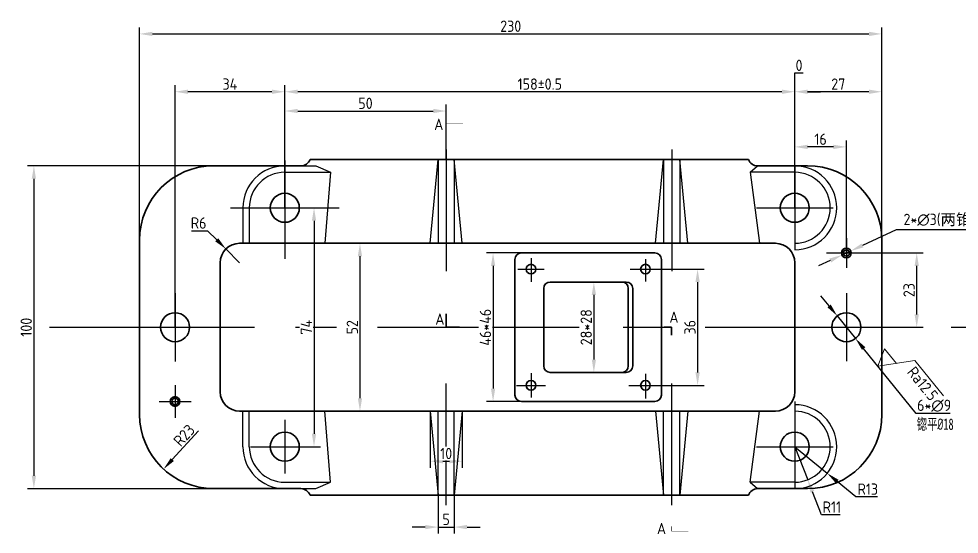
# Model space of a CAD drawing. Header units: millimetres. Extents: x 2023 to 2462, y 1729 to 2068.
# Drawn here: x 2023 to 2314.4, y 1729.2 to 1888.9 of the extents above; entities that cross this region are included whole.
import ezdxf

# ---------------------------------------------------------------- set-up
doc = ezdxf.new("R2010")
doc.units = ezdxf.units.MM
doc.linetypes.add('CENTERX2', pattern=[101.6, 63.5, -12.7, 12.7, -12.7])
for name, color, linetype in [('中心线', 1, 'CENTERX2'), ('标注', 3, 'Continuous'), ('细实线', 7, 'Continuous')]:
    doc.layers.add(name, color=color, linetype=linetype)
doc.layers.add('粗实线', color=7, linetype='Continuous', lineweight=35)
doc.styles.add('ISOCP', font='isocp.shx', dxfattribs={"height": 3.5})
doc.styles.add('仿宋', font='simfang.ttf', dxfattribs={"width": 0.67, "height": 3.5})
doc.dimstyles.new('ISO-25$0', dxfattribs={"dimtxt": 3.5, "dimasz": 4, "dimexe": 2, "dimexo": 0, "dimtad": 1, "dimtoh": 1, "dimdsep": 46, "dimtxsty": 'ISOCP', "dimcen": 2.5, "dimadec": 0, "dimazin": 0, "dimtfac": 1, "dimtmove": 0, "dimatfit": 3, "dimfxl": 1, "dimtfill": 1, "dimarcsym": 0})
doc.dimstyles.new('ISO-25$3', dxfattribs={"dimtxt": 3.5, "dimasz": 4, "dimexe": 2, "dimexo": 0, "dimtad": 1, "dimtoh": 1, "dimdsep": 46, "dimtxsty": 'ISOCP', "dimcen": 2.5, "dimadec": 0, "dimazin": 0, "dimtfac": 1, "dimtmove": 0, "dimatfit": 3, "dimfxl": 1, "dimtfill": 1, "dimarcsym": 0})
doc.dimstyles.new('ISO-25$4', dxfattribs={"dimtxt": 3.5, "dimasz": 4, "dimexe": 2, "dimexo": 0, "dimtad": 1, "dimtoh": 1, "dimdsep": 46, "dimtxsty": 'ISOCP', "dimcen": 2.5, "dimadec": 0, "dimazin": 0, "dimtfac": 1, "dimtmove": 0, "dimatfit": 3, "dimfxl": 1, "dimtfill": 1, "dimarcsym": 0})

# ---------------------------------------------------------------- blocks, each defined once
blk = doc.blocks.new('*D105')
at = {"layer": 'Defpoints', "color": 0, "transparency": 16777216}
for p in [(2263.41, 1756.34), (2267.42, 1746.1)]:
    blk.add_point(p, dxfattribs=at)
at = {"layer": '标注', "color": 0, "lineweight": -2, "transparency": 16777216}
for p, q in [((2263.41, 1756.34), (2267.42, 1746.1)), ((2271.66, 1735.27), (2268.88, 1742.37)), ((2277.53, 1735.27), (2271.66, 1735.27))]:
    blk.add_line(p, q, dxfattribs=at)
at = {"layer": '标注', "color": 0, "transparency": 16777216}
blk.add_solid([(2269.5, 1742.62), (2268.26, 1742.13), (2267.42, 1746.1)], dxfattribs=at)
at = {"layer": '标注', "color": 0, "transparency": 16777216, "insert": (2274.91, 1737.65), "char_height": 3.5, "attachment_point": 5, "style": 'ISOCP', "bg_fill": 3, "box_fill_scale": 1.1, "bg_fill_color": 256, "bg_fill_true_color": 13158600, "bg_fill_transparency": 0}
blk.add_mtext('R11', dxfattribs=at)
blk = doc.blocks.new('*D106')
at = {"layer": 'Defpoints', "color": 0, "transparency": 16777216}
for p in [(2263.41, 1756.34), (2273.47, 1748.11)]:
    blk.add_point(p, dxfattribs=at)
at = {"layer": '标注', "color": 0, "lineweight": -2, "transparency": 16777216}
for p, q in [((2263.41, 1756.34), (2273.47, 1748.11)), ((2282.37, 1740.83), (2276.57, 1745.58)), ((2289.09, 1740.83), (2282.37, 1740.83))]:
    blk.add_line(p, q, dxfattribs=at)
at = {"layer": '标注', "color": 0, "transparency": 16777216}
blk.add_solid([(2276.99, 1746.09), (2276.14, 1745.06), (2273.47, 1748.11)], dxfattribs=at)
at = {"layer": '标注', "color": 0, "transparency": 16777216, "insert": (2286.04, 1743.2), "char_height": 3.5, "attachment_point": 5, "style": 'ISOCP', "bg_fill": 3, "box_fill_scale": 1.1, "bg_fill_color": 256, "bg_fill_true_color": 13158600, "bg_fill_transparency": 0}
blk.add_mtext('R13', dxfattribs=at)
blk = doc.blocks.new('*D107')
at = {"layer": 'Defpoints', "color": 0, "transparency": 16777216}
for p in [(2276.57, 1796.84), (2282.24, 1789.85)]:
    blk.add_point(p, dxfattribs=at)
at = {"layer": '标注', "color": 0, "lineweight": -2, "transparency": 16777216}
for p, q in [((2274.06, 1799.94), (2271.54, 1803.05)), ((2276.57, 1796.84), (2282.24, 1789.85)), ((2301.02, 1766.67), (2284.76, 1786.74)), ((2311.56, 1766.67), (2301.02, 1766.67))]:
    blk.add_line(p, q, dxfattribs=at)
at = {"layer": '标注', "color": 0, "transparency": 16777216}
for points in [[(2274.57, 1800.36), (2273.54, 1799.53), (2276.57, 1796.84)], [(2285.28, 1787.16), (2284.24, 1786.32), (2282.24, 1789.85)]]:
    blk.add_solid(points, dxfattribs=at)
at = {"layer": '标注', "color": 0, "transparency": 16777216, "insert": (2306.6, 1769.04), "char_height": 3.5, "attachment_point": 5, "style": 'ISOCP', "bg_fill": 3, "box_fill_scale": 1.1, "bg_fill_color": 256, "bg_fill_true_color": 13158600, "bg_fill_transparency": 0}
blk.add_mtext('6*∅9', dxfattribs=at)
blk = doc.blocks.new('*D62')
at = {"layer": 'Defpoints', "color": 0, "transparency": 16777216}
for p in [(2278.05, 1815.71), (2280.77, 1816.97)]:
    blk.add_point(p, dxfattribs=at)
at = {"layer": '标注', "color": 0, "lineweight": -2, "transparency": 16777216}
for p, q in [((2294.82, 1823.51), (2284.39, 1818.66)), ((2360.73, 1823.51), (2294.82, 1823.51)), ((2278.05, 1815.71), (2280.77, 1816.97)), ((2274.42, 1814.02), (2270.79, 1812.33))]:
    blk.add_line(p, q, dxfattribs=at)
at = {"layer": '标注', "color": 0, "transparency": 16777216}
for points in [[(2284.11, 1819.27), (2284.68, 1818.06), (2280.77, 1816.97)], [(2274.14, 1814.63), (2274.7, 1813.42), (2278.05, 1815.71)]]:
    blk.add_solid(points, dxfattribs=at)
at = {"layer": '标注', "color": 0, "transparency": 16777216, "insert": (2328.09, 1826.55), "char_height": 3.5, "attachment_point": 5, "style": 'ISOCP', "bg_fill": 3, "box_fill_scale": 1.1, "bg_fill_color": 256, "bg_fill_true_color": 13158600, "bg_fill_transparency": 0}
blk.add_mtext('2*∅3({\\fFangSong|b0|i0|c134|p49;两锥销孔与箱座}1{\\fFangSong|b0|i0|c134|p49;同钻绞})', dxfattribs=at)
blk = doc.blocks.new('*D63')
at = {"layer": 'Defpoints', "color": 0, "transparency": 16777216}
for p in [(2279.41, 1816.34), (2301.2, 1816.34), (2279.41, 1793.34)]:
    blk.add_point(p, dxfattribs=at)
at = {"layer": '标注', "color": 0, "lineweight": -2, "transparency": 16777216}
for p, q in [((2279.41, 1816.34), (2303.2, 1816.34)), ((2301.2, 1797.34), (2301.2, 1812.34)), ((2279.41, 1793.34), (2303.2, 1793.34))]:
    blk.add_line(p, q, dxfattribs=at)
at = {"layer": '标注', "color": 0, "transparency": 16777216}
for points in [[(2300.54, 1812.34), (2301.87, 1812.34), (2301.2, 1816.34)], [(2300.54, 1797.34), (2301.87, 1797.34), (2301.2, 1793.34)]]:
    blk.add_solid(points, dxfattribs=at)
at = {"layer": '标注', "color": 0, "transparency": 16777216, "insert": (2298.83, 1804.84), "char_height": 3.5, "attachment_point": 5, "rotation": 90, "style": 'ISOCP', "bg_fill": 3, "box_fill_scale": 1.1, "bg_fill_color": 256, "bg_fill_true_color": 13158600, "bg_fill_transparency": 0}
blk.add_mtext('23', dxfattribs=at)
blk = doc.blocks.new('*D64')
at = {"layer": 'Defpoints', "color": 0, "transparency": 16777216}
for p in [(2263.41, 1849.21), (2263.41, 1830.34), (2279.41, 1816.34)]:
    blk.add_point(p, dxfattribs=at)
at = {"layer": '标注', "color": 0, "lineweight": -2, "transparency": 16777216}
for p, q in [((2263.41, 1830.34), (2263.41, 1851.21)), ((2279.41, 1816.34), (2279.41, 1851.21)), ((2275.41, 1849.21), (2267.41, 1849.21))]:
    blk.add_line(p, q, dxfattribs=at)
at = {"layer": '标注', "color": 0, "transparency": 16777216}
for points in [[(2267.41, 1849.87), (2267.41, 1848.54), (2263.41, 1849.21)], [(2275.41, 1849.87), (2275.41, 1848.54), (2279.41, 1849.21)]]:
    blk.add_solid(points, dxfattribs=at)
at = {"layer": '标注', "color": 0, "transparency": 16777216, "insert": (2271.41, 1851.58), "char_height": 3.5, "attachment_point": 5, "style": 'ISOCP', "bg_fill": 3, "box_fill_scale": 1.1, "bg_fill_color": 256, "bg_fill_true_color": 13158600, "bg_fill_transparency": 0}
blk.add_mtext('16', dxfattribs=at)
blk = doc.blocks.new('*D59')
at = {"layer": 'Defpoints', "color": 0, "transparency": 16777216}
for p in [(2263.41, 1866.29), (2263.41, 1830.34), (2290.38, 1821.45)]:
    blk.add_point(p, dxfattribs=at)
at = {"layer": '标注', "color": 0, "lineweight": -2, "transparency": 16777216}
for p, q in [((2263.41, 1830.34), (2263.41, 1868.29)), ((2290.38, 1821.45), (2290.38, 1868.29)), ((2286.38, 1866.29), (2267.41, 1866.29))]:
    blk.add_line(p, q, dxfattribs=at)
at = {"layer": '标注', "color": 0, "transparency": 16777216}
for points in [[(2267.41, 1866.95), (2267.41, 1865.62), (2263.41, 1866.29)], [(2286.38, 1866.95), (2286.38, 1865.62), (2290.38, 1866.29)]]:
    blk.add_solid(points, dxfattribs=at)
at = {"layer": '标注', "color": 0, "transparency": 16777216, "insert": (2276.89, 1868.66), "char_height": 3.5, "attachment_point": 5, "style": 'ISOCP', "bg_fill": 3, "box_fill_scale": 1.1, "bg_fill_color": 256, "bg_fill_true_color": 13158600, "bg_fill_transparency": 0}
blk.add_mtext('27', dxfattribs=at)
blk = doc.blocks.new('*D60')
at = {"layer": 'Defpoints', "color": 0, "transparency": 16777216}
for p in [(2263.41, 1866.29), (2263.41, 1866.29), (2263.41, 1830.34)]:
    blk.add_point(p, dxfattribs=at)
at = {"layer": '标注', "color": 0, "lineweight": -2, "transparency": 16777216}
for p, q in [((2263.41, 1866.29), (2263.41, 1872.1)), ((2263.41, 1872.1), (2266.06, 1872.1)), ((2263.41, 1830.34), (2263.41, 1868.29)), ((2263.41, 1866.29), (2263.41, 1868.29)), ((2259.41, 1866.29), (2255.41, 1866.29)), ((2267.41, 1866.29), (2271.41, 1866.29))]:
    blk.add_line(p, q, dxfattribs=at)
at = {"layer": '标注', "color": 0, "transparency": 16777216}
for points in [[(2259.41, 1866.95), (2259.41, 1865.62), (2263.41, 1866.29)], [(2267.41, 1866.95), (2267.41, 1865.62), (2263.41, 1866.29)]]:
    blk.add_solid(points, dxfattribs=at)
at = {"layer": '标注', "color": 0, "transparency": 16777216, "insert": (2264.74, 1874.47), "char_height": 3.5, "attachment_point": 5, "style": 'ISOCP', "bg_fill": 3, "box_fill_scale": 1.1, "bg_fill_color": 256, "bg_fill_true_color": 13158600, "bg_fill_transparency": 0}
blk.add_mtext('0', dxfattribs=at)
blk = doc.blocks.new('*D65')
at = {"layer": 'Defpoints', "color": 0, "transparency": 16777216}
for p in [(2105.41, 1866.29), (2263.41, 1866.29), (2105.41, 1830.34)]:
    blk.add_point(p, dxfattribs=at)
at = {"layer": '标注', "color": 0, "lineweight": -2, "transparency": 16777216}
for p, q in [((2105.41, 1830.34), (2105.41, 1868.29)), ((2263.41, 1866.29), (2263.41, 1868.29)), ((2259.41, 1866.29), (2109.41, 1866.29))]:
    blk.add_line(p, q, dxfattribs=at)
at = {"layer": '标注', "color": 0, "transparency": 16777216}
for points in [[(2109.41, 1866.95), (2109.41, 1865.62), (2105.41, 1866.29)], [(2259.41, 1866.95), (2259.41, 1865.62), (2263.41, 1866.29)]]:
    blk.add_solid(points, dxfattribs=at)
at = {"layer": '标注', "color": 0, "transparency": 16777216, "insert": (2184.41, 1868.66), "char_height": 3.5, "attachment_point": 5, "style": 'ISOCP', "bg_fill": 3, "box_fill_scale": 1.1, "bg_fill_color": 256, "bg_fill_true_color": 13158600, "bg_fill_transparency": 0}
blk.add_mtext('158%%P0.5', dxfattribs=at)
blk = doc.blocks.new('*D66')
at = {"layer": 'Defpoints', "color": 0, "transparency": 16777216}
for p in [(2071.41, 1866.29), (2105.41, 1830.34), (2071.41, 1793.34)]:
    blk.add_point(p, dxfattribs=at)
at = {"layer": '标注', "color": 0, "lineweight": -2, "transparency": 16777216}
for p, q in [((2071.41, 1793.34), (2071.41, 1868.29)), ((2105.41, 1830.34), (2105.41, 1868.29)), ((2101.41, 1866.29), (2075.41, 1866.29))]:
    blk.add_line(p, q, dxfattribs=at)
at = {"layer": '标注', "color": 0, "transparency": 16777216}
for points in [[(2075.41, 1866.95), (2075.41, 1865.62), (2071.41, 1866.29)], [(2101.41, 1866.95), (2101.41, 1865.62), (2105.41, 1866.29)]]:
    blk.add_solid(points, dxfattribs=at)
at = {"layer": '标注', "color": 0, "transparency": 16777216, "insert": (2088.41, 1868.66), "char_height": 3.5, "attachment_point": 5, "style": 'ISOCP', "bg_fill": 3, "box_fill_scale": 1.1, "bg_fill_color": 256, "bg_fill_true_color": 13158600, "bg_fill_transparency": 0}
blk.add_mtext('34', dxfattribs=at)
blk = doc.blocks.new('*D67')
at = {"layer": 'Defpoints', "color": 0, "transparency": 16777216}
for p in [(2155.41, 1860.32), (2155.41, 1845.34), (2105.41, 1830.34)]:
    blk.add_point(p, dxfattribs=at)
at = {"layer": '标注', "color": 0, "lineweight": -2, "transparency": 16777216}
for p, q in [((2105.41, 1830.34), (2105.41, 1862.32)), ((2155.41, 1845.34), (2155.41, 1862.32)), ((2109.41, 1860.32), (2151.41, 1860.32))]:
    blk.add_line(p, q, dxfattribs=at)
at = {"layer": '标注', "color": 0, "transparency": 16777216}
for points in [[(2109.41, 1860.99), (2109.41, 1859.66), (2105.41, 1860.32)], [(2151.41, 1860.99), (2151.41, 1859.66), (2155.41, 1860.32)]]:
    blk.add_solid(points, dxfattribs=at)
at = {"layer": '标注', "color": 0, "transparency": 16777216, "insert": (2130.41, 1862.7), "char_height": 3.5, "attachment_point": 5, "style": 'ISOCP', "bg_fill": 3, "box_fill_scale": 1.1, "bg_fill_color": 256, "bg_fill_true_color": 13158600, "bg_fill_transparency": 0}
blk.add_mtext('50', dxfattribs=at)
blk = doc.blocks.new('*D68')
at = {"layer": 'Defpoints', "color": 0, "transparency": 16777216}
for p in [(2290.41, 1884.2), (2060.41, 1820.34), (2290.41, 1820.34)]:
    blk.add_point(p, dxfattribs=at)
at = {"layer": '标注', "color": 0, "lineweight": -2, "transparency": 16777216}
for p, q in [((2060.41, 1820.34), (2060.41, 1886.2)), ((2290.41, 1820.34), (2290.41, 1886.2)), ((2064.41, 1884.2), (2286.41, 1884.2))]:
    blk.add_line(p, q, dxfattribs=at)
at = {"layer": '标注', "color": 0, "transparency": 16777216}
for points in [[(2064.41, 1884.87), (2064.41, 1883.54), (2060.41, 1884.2)], [(2286.41, 1884.87), (2286.41, 1883.54), (2290.41, 1884.2)]]:
    blk.add_solid(points, dxfattribs=at)
at = {"layer": '标注', "color": 0, "transparency": 16777216, "insert": (2175.41, 1886.58), "char_height": 3.5, "attachment_point": 5, "style": 'ISOCP', "bg_fill": 3, "box_fill_scale": 1.1, "bg_fill_color": 256, "bg_fill_true_color": 13158600, "bg_fill_transparency": 0}
blk.add_mtext('230', dxfattribs=at)
blk = doc.blocks.new('*D69')
at = {"layer": 'Defpoints', "color": 0, "transparency": 16777216}
for p in [(2113.54, 1830.34), (2113.54, 1756.34), (2114.46, 1756.34)]:
    blk.add_point(p, dxfattribs=at)
at = {"layer": '标注', "color": 0, "lineweight": -2, "transparency": 16777216}
for p, q in [((2113.54, 1830.34), (2116.46, 1830.34)), ((2114.46, 1826.34), (2114.46, 1760.34)), ((2113.54, 1756.34), (2116.46, 1756.34))]:
    blk.add_line(p, q, dxfattribs=at)
at = {"layer": '标注', "color": 0, "transparency": 16777216}
for points in [[(2113.8, 1826.34), (2115.13, 1826.34), (2114.46, 1830.34)], [(2113.8, 1760.34), (2115.13, 1760.34), (2114.46, 1756.34)]]:
    blk.add_solid(points, dxfattribs=at)
at = {"layer": '标注', "color": 0, "transparency": 16777216, "insert": (2112.09, 1793.34), "char_height": 3.5, "attachment_point": 5, "rotation": 90, "style": 'ISOCP', "bg_fill": 3, "box_fill_scale": 1.1, "bg_fill_color": 256, "bg_fill_true_color": 13158600, "bg_fill_transparency": 0}
blk.add_mtext('74', dxfattribs=at)
blk = doc.blocks.new('*D70')
at = {"layer": 'Defpoints', "color": 0, "transparency": 16777216}
for p in [(2130.92, 1819.34), (2128.7, 1767.34), (2130.92, 1767.34)]:
    blk.add_point(p, dxfattribs=at)
at = {"layer": '标注', "color": 0, "lineweight": -2, "transparency": 16777216}
for p, q in [((2130.92, 1819.34), (2126.7, 1819.34)), ((2128.7, 1815.34), (2128.7, 1771.34)), ((2130.92, 1767.34), (2126.7, 1767.34))]:
    blk.add_line(p, q, dxfattribs=at)
at = {"layer": '标注', "color": 0, "transparency": 16777216}
for points in [[(2128.03, 1815.34), (2129.36, 1815.34), (2128.7, 1819.34)], [(2128.03, 1771.34), (2129.36, 1771.34), (2128.7, 1767.34)]]:
    blk.add_solid(points, dxfattribs=at)
at = {"layer": '标注', "color": 0, "transparency": 16777216, "insert": (2126.32, 1793.34), "char_height": 3.5, "attachment_point": 5, "rotation": 90, "style": 'ISOCP', "bg_fill": 3, "box_fill_scale": 1.1, "bg_fill_color": 256, "bg_fill_true_color": 13158600, "bg_fill_transparency": 0}
blk.add_mtext('52', dxfattribs=at)
blk = doc.blocks.new('*D71')
at = {"layer": 'Defpoints', "color": 0, "transparency": 16777216}
for p in [(2184.85, 1816.34), (2169.94, 1770.34), (2184.85, 1770.34)]:
    blk.add_point(p, dxfattribs=at)
at = {"layer": '标注', "color": 0, "lineweight": -2, "transparency": 16777216}
for p, q in [((2184.85, 1816.34), (2167.94, 1816.34)), ((2169.94, 1812.34), (2169.94, 1774.34)), ((2184.85, 1770.34), (2167.94, 1770.34))]:
    blk.add_line(p, q, dxfattribs=at)
at = {"layer": '标注', "color": 0, "transparency": 16777216}
for points in [[(2169.28, 1812.34), (2170.61, 1812.34), (2169.94, 1816.34)], [(2169.28, 1774.34), (2170.61, 1774.34), (2169.94, 1770.34)]]:
    blk.add_solid(points, dxfattribs=at)
at = {"layer": '标注', "color": 0, "transparency": 16777216, "insert": (2167.57, 1793.34), "char_height": 3.5, "attachment_point": 5, "rotation": 90, "style": 'ISOCP', "bg_fill": 3, "box_fill_scale": 1.1, "bg_fill_color": 256, "bg_fill_true_color": 13158600, "bg_fill_transparency": 0}
blk.add_mtext('46*46', dxfattribs=at)
blk = doc.blocks.new('*D72')
at = {"layer": 'Defpoints', "color": 0, "transparency": 16777216}
for p in [(2220.57, 1811.34), (2220.57, 1775.34), (2233.31, 1775.34)]:
    blk.add_point(p, dxfattribs=at)
at = {"layer": '标注', "color": 0, "lineweight": -2, "transparency": 16777216}
for p, q in [((2220.57, 1811.34), (2235.31, 1811.34)), ((2233.31, 1807.34), (2233.31, 1779.34)), ((2220.57, 1775.34), (2235.31, 1775.34))]:
    blk.add_line(p, q, dxfattribs=at)
at = {"layer": '标注', "color": 0, "transparency": 16777216}
for points in [[(2232.64, 1807.34), (2233.98, 1807.34), (2233.31, 1811.34)], [(2232.64, 1779.34), (2233.98, 1779.34), (2233.31, 1775.34)]]:
    blk.add_solid(points, dxfattribs=at)
at = {"layer": '标注', "color": 0, "transparency": 16777216, "insert": (2230.94, 1793.34), "char_height": 3.5, "attachment_point": 5, "rotation": 90, "style": 'ISOCP', "bg_fill": 3, "box_fill_scale": 1.1, "bg_fill_color": 256, "bg_fill_true_color": 13158600, "bg_fill_transparency": 0}
blk.add_mtext('36', dxfattribs=at)
blk = doc.blocks.new('*D73')
at = {"layer": 'Defpoints', "color": 0, "transparency": 16777216}
for p in [(2197.9, 1807.34), (2197.9, 1779.34), (2201.17, 1779.34)]:
    blk.add_point(p, dxfattribs=at)
at = {"layer": '标注', "color": 0, "lineweight": -2, "transparency": 16777216}
for p, q in [((2197.9, 1807.34), (2203.17, 1807.34)), ((2201.17, 1803.34), (2201.17, 1783.34)), ((2197.9, 1779.34), (2203.17, 1779.34))]:
    blk.add_line(p, q, dxfattribs=at)
at = {"layer": '标注', "color": 0, "transparency": 16777216}
for points in [[(2200.51, 1803.34), (2201.84, 1803.34), (2201.17, 1807.34)], [(2200.51, 1783.34), (2201.84, 1783.34), (2201.17, 1779.34)]]:
    blk.add_solid(points, dxfattribs=at)
at = {"layer": '标注', "color": 0, "transparency": 16777216, "insert": (2198.8, 1793.34), "char_height": 3.5, "attachment_point": 5, "rotation": 90, "style": 'ISOCP', "bg_fill": 3, "box_fill_scale": 1.1, "bg_fill_color": 256, "bg_fill_true_color": 13158600, "bg_fill_transparency": 0}
blk.add_mtext('28*28', dxfattribs=at)
blk = doc.blocks.new('*D74')
at = {"layer": 'Defpoints', "color": 0, "transparency": 16777216}
for p in [(2150.41, 1767.34), (2160.41, 1767.34), (2160.41, 1751.84)]:
    blk.add_point(p, dxfattribs=at)
at = {"layer": '标注', "color": 0, "lineweight": -2, "transparency": 16777216}
for p, q in [((2150.41, 1767.34), (2150.41, 1749.84)), ((2160.41, 1767.34), (2160.41, 1749.84)), ((2154.41, 1751.84), (2156.41, 1751.84))]:
    blk.add_line(p, q, dxfattribs=at)
at = {"layer": '标注', "color": 0, "transparency": 16777216}
for points in [[(2154.41, 1752.51), (2154.41, 1751.18), (2150.41, 1751.84)], [(2156.41, 1752.51), (2156.41, 1751.18), (2160.41, 1751.84)]]:
    blk.add_solid(points, dxfattribs=at)
at = {"layer": '标注', "color": 0, "transparency": 16777216, "insert": (2155.41, 1754.22), "char_height": 3.5, "attachment_point": 5, "style": 'ISOCP', "bg_fill": 3, "box_fill_scale": 1.1, "bg_fill_color": 256, "bg_fill_true_color": 13158600, "bg_fill_transparency": 0}
blk.add_mtext('10', dxfattribs=at)
blk = doc.blocks.new('*D75')
at = {"layer": 'Defpoints', "color": 0, "transparency": 16777216}
for p in [(2152.91, 1741.34), (2157.91, 1741.34)]:
    blk.add_point(p, dxfattribs=at)
at = {"layer": '标注', "color": 0, "lineweight": -2, "transparency": 16777216}
for p, q in [((2152.91, 1741.34), (2152.91, 1729.44)), ((2157.91, 1741.34), (2157.91, 1729.44)), ((2148.91, 1731.44), (2144.91, 1731.44)), ((2152.91, 1731.44), (2157.91, 1731.44)), ((2161.91, 1731.44), (2165.91, 1731.44))]:
    blk.add_line(p, q, dxfattribs=at)
at = {"layer": '标注', "color": 0, "transparency": 16777216}
for points in [[(2148.91, 1732.11), (2148.91, 1730.78), (2152.91, 1731.44)], [(2161.91, 1732.11), (2161.91, 1730.78), (2157.91, 1731.44)]]:
    blk.add_solid(points, dxfattribs=at)
at = {"layer": '标注', "color": 0, "transparency": 16777216, "insert": (2155.41, 1733.82), "char_height": 3.5, "attachment_point": 5, "style": 'ISOCP', "bg_fill": 3, "box_fill_scale": 1.1, "bg_fill_color": 256, "bg_fill_true_color": 13158600, "bg_fill_transparency": 0}
blk.add_mtext('5', dxfattribs=at)
at = {"layer": 'Defpoints', "color": 0, "transparency": 16777216}
blk.add_point((2157.91, 1731.44), dxfattribs=at)
blk = doc.blocks.new('*D76')
at = {"layer": 'Defpoints', "color": 0, "transparency": 16777216}
for p in [(2087.17, 1817.58), (2091.41, 1813.34)]:
    blk.add_point(p, dxfattribs=at)
at = {"layer": '标注', "color": 0, "lineweight": -2, "transparency": 16777216}
for p, q in [((2076.51, 1823.24), (2081.51, 1823.24)), ((2081.51, 1823.24), (2084.34, 1820.41)), ((2091.41, 1813.34), (2087.17, 1817.58))]:
    blk.add_line(p, q, dxfattribs=at)
at = {"layer": '标注', "color": 0, "transparency": 16777216}
blk.add_solid([(2084.81, 1820.88), (2083.87, 1819.94), (2087.17, 1817.58)], dxfattribs=at)
at = {"layer": '标注', "color": 0, "transparency": 16777216, "insert": (2078.7, 1825.62), "char_height": 3.5, "attachment_point": 5, "style": 'ISOCP', "bg_fill": 3, "box_fill_scale": 1.1, "bg_fill_color": 256, "bg_fill_true_color": 13158600, "bg_fill_transparency": 0}
blk.add_mtext('R6', dxfattribs=at)
blk = doc.blocks.new('*D77')
at = {"layer": 'Defpoints', "color": 0, "transparency": 16777216}
for p in [(2083.41, 1766.34), (2067.85, 1749.4)]:
    blk.add_point(p, dxfattribs=at)
at = {"layer": '标注', "color": 0, "lineweight": -2, "transparency": 16777216}
blk.add_line((2078.7, 1761.22), (2070.56, 1752.35), dxfattribs=at)
at = {"layer": '标注', "color": 0, "transparency": 16777216}
blk.add_solid([(2070.06, 1752.8), (2071.05, 1751.9), (2067.85, 1749.4)], dxfattribs=at)
at = {"layer": '标注', "color": 0, "transparency": 16777216, "insert": (2074.23, 1759.86), "char_height": 3.5, "attachment_point": 5, "rotation": 47.4335, "style": 'ISOCP', "bg_fill": 3, "box_fill_scale": 1.1, "bg_fill_color": 256, "bg_fill_true_color": 13158600, "bg_fill_transparency": 0}
blk.add_mtext('R23', dxfattribs=at)
blk = doc.blocks.new('*D78')
at = {"layer": 'Defpoints', "color": 0, "transparency": 16777216}
for p in [(2083.41, 1843.34), (2027.67, 1743.34), (2083.41, 1743.34)]:
    blk.add_point(p, dxfattribs=at)
at = {"layer": '标注', "color": 0, "lineweight": -2, "transparency": 16777216}
for p, q in [((2083.41, 1843.34), (2025.67, 1843.34)), ((2027.67, 1839.34), (2027.67, 1747.34)), ((2083.41, 1743.34), (2025.67, 1743.34))]:
    blk.add_line(p, q, dxfattribs=at)
at = {"layer": '标注', "color": 0, "transparency": 16777216}
for points in [[(2027, 1839.34), (2028.33, 1839.34), (2027.67, 1843.34)], [(2027, 1747.34), (2028.33, 1747.34), (2027.67, 1743.34)]]:
    blk.add_solid(points, dxfattribs=at)
at = {"layer": '标注', "color": 0, "transparency": 16777216, "insert": (2025.29, 1793.34), "char_height": 3.5, "attachment_point": 5, "rotation": 90, "style": 'ISOCP', "bg_fill": 3, "box_fill_scale": 1.1, "bg_fill_color": 256, "bg_fill_true_color": 13158600, "bg_fill_transparency": 0}
blk.add_mtext('100', dxfattribs=at)
blk = doc.blocks.new('去除表面')
at = {"layer": '标注', "lineweight": 0}
for p, q in [((0, 0), (5.77, 10)), ((0, 0), (-2.89, 5)), ((-2.89, 5), (2.89, 5))]:
    blk.add_line(p, q, dxfattribs=at)
blk = doc.blocks.new('去除材料')
at = {"layer": '粗实线', "color": 3, "lineweight": 0}
blk.add_line((5.77, 10), (19.84, 10), dxfattribs=at)
blk.add_blockref('去除表面', (0, 0), dxfattribs=at)
blk = doc.blocks.new('RA12.5NEW')
at = {"color": 3, "lineweight": 35}
blk.add_blockref('去除材料', (0, 0), dxfattribs=at)
at = {"color": 3, "lineweight": 0, "insert": (7.03, 9.13), "char_height": 3.5, "attachment_point": 1, "style": 'ISOCP'}
blk.add_mtext_dynamic_manual_height_columns('Ra12.5', width=14.0667, gutter_width=17.5, heights=[0], dxfattribs=at)

msp = doc.modelspace()

# ---------------------------------------------------------------- linework, layer by layer
at = {"layer": '中心线'}
for p, q in [((2155.408, 1848.413), (2155.408, 1810.758)), ((2225.287, 1848.413), (2225.287, 1810.758)), ((2105.408, 1845.039), (2105.408, 1814.511)), ((2263.408, 1843.341), (2263.408, 1817.341)), ((2088.599, 1830.341), (2122.217, 1830.341)), ((2251.538, 1830.341), (2275.278, 1830.341)), ((2279.408, 1820.918), (2279.408, 1811.764)), ((2273.261, 1816.341), (2285.555, 1816.341)), ((2181.702, 1814.699), (2181.702, 1807.447)), ((2217.165, 1814.427), (2217.165, 1807.538)), ((2177.632, 1811.341), (2185.772, 1811.341)), ((2212.392, 1811.341), (2221.939, 1811.341)), ((2071.408, 1803.934), (2071.408, 1782.749)), ((2279.408, 1803.869), (2279.408, 1782.814)), ((2032.486, 1793.341), (2322.356, 1793.341)), ((2181.702, 1779.165), (2181.702, 1771.551)), ((2217.165, 1778.893), (2217.165, 1771.279)), ((2071.408, 1775.442), (2071.408, 1765.24)), ((2155.408, 1738.269), (2155.408, 1775.924)), ((2177.195, 1775.341), (2186.209, 1775.341)), ((2211.999, 1775.341), (2221.013, 1775.341)), ((2225.287, 1738.269), (2225.287, 1775.924)), ((2066.459, 1770.341), (2076.357, 1770.341)), ((2263.408, 1770.341), (2263.408, 1743.341)), ((2105.408, 1764.669), (2105.408, 1748.013)), ((2094.732, 1756.341), (2116.084, 1756.341)), ((2251.538, 1756.341), (2275.278, 1756.341))]:
    msp.add_line(p, q, dxfattribs=at)
at = {"layer": '粗实线'}
for p, q in [((2113.236, 1845.341), (2249.08, 1845.341)), ((2083.408, 1843.341), (2110.408, 1843.341)), ((2251.908, 1843.341), (2267.408, 1843.341)), ((2060.408, 1820.341), (2060.408, 1766.341)), ((2091.408, 1819.341), (2257.408, 1819.341)), ((2290.408, 1820.341), (2290.408, 1766.341)), ((2178.715, 1816.341), (2220.096, 1816.341)), ((2085.408, 1813.341), (2085.408, 1773.341)), ((2176.715, 1814.341), (2176.715, 1772.341)), ((2222.096, 1814.341), (2222.096, 1772.341)), ((2263.408, 1813.341), (2263.408, 1773.341)), ((2187.642, 1807.341), (2211.225, 1807.341)), ((2185.642, 1805.341), (2185.642, 1781.341)), ((2211.836, 1805.341), (2211.836, 1781.341)), ((2213.225, 1805.341), (2213.225, 1781.341)), ((2155.408, 1793.341), (2155.408, 1797.518)), ((2155.408, 1793.341), (2159.579, 1793.341)), ((2222.966, 1793.341), (2225.264, 1793.341)), ((2225.264, 1793.341), (2225.264, 1790.907)), ((2187.642, 1779.341), (2211.225, 1779.341)), ((2178.715, 1770.341), (2220.096, 1770.341)), ((2091.408, 1767.341), (2257.408, 1767.341)), ((2083.408, 1743.341), (2110.408, 1743.341)), ((2251.908, 1743.341), (2267.408, 1743.341)), ((2113.236, 1741.341), (2249.08, 1741.341))]:
    msp.add_line(p, q, dxfattribs=at)
for points in [[(2155.408, 1854.798, 0.14, 0.14, 0), (2155.408, 1856.334, 0.14, 0.14, 0), (2157.533, 1856.334, 0.798, 0, 0), (2160.721, 1856.334, 0, 0, 0)], [(2225.287, 1731.691, 0.14, 0.14, 0), (2225.287, 1730.155, 0.14, 0.14, 0), (2227.412, 1730.155, 0.798, 0, 0), (2230.6, 1730.155, 0, 0, 0)]]:
    msp.add_lwpolyline(points, format="xyseb", dxfattribs=at)
for centre, radius in [((2105.408, 1830.341), 4.5), ((2263.408, 1830.341), 4.5), ((2279.408, 1816.341), 1.5), ((2279.408, 1816.341), 1), ((2181.702, 1811.341), 1.5), ((2217.165, 1811.341), 1.5), ((2071.408, 1793.341), 4.5), ((2279.408, 1793.341), 4.5), ((2181.702, 1775.341), 1.5), ((2217.165, 1775.341), 1.5), ((2071.408, 1770.341), 1.5), ((2071.408, 1770.341), 1), ((2105.408, 1756.341), 4.5), ((2263.408, 1756.341), 4.5)]:
    msp.add_circle(centre, radius, dxfattribs=at)
for centre, radius, start, end in [((2110.408, 1846.341), 3, 270, 340.52878), ((2251.908, 1846.341), 3, 199.47122, 270), ((2083.408, 1820.341), 23, 90, 180), ((2267.408, 1820.341), 23, 0, 90), ((2091.408, 1813.341), 6, 90, 180), ((2257.408, 1813.341), 6, 0, 90), ((2178.715, 1814.341), 2, 90, 180), ((2220.096, 1814.341), 2, 0, 90), ((2187.642, 1805.341), 2, 90, 180), ((2209.836, 1805.341), 2, 0, 90), ((2211.225, 1805.341), 2, 0, 90), ((2187.642, 1781.341), 2, 180, 270), ((2209.836, 1781.341), 2, 270, 0), ((2211.225, 1781.341), 2, 270, 0), ((2091.408, 1773.341), 6, 180, 270), ((2178.715, 1772.341), 2, 180, 270), ((2220.096, 1772.341), 2, 270, 0), ((2257.408, 1773.341), 6, 270, 0), ((2083.408, 1766.341), 23, 180, 270), ((2267.408, 1766.341), 23, 270, 0), ((2110.408, 1740.341), 3, 19.47122, 90), ((2251.908, 1740.341), 3, 90, 160.52878)]:
    msp.add_arc(centre, radius, start, end, dxfattribs=at)
at = {"layer": '细实线'}
for p, q in [((2150.408, 1819.341), (2152.908, 1845.341)), ((2152.908, 1845.341), (2152.908, 1819.341)), ((2157.908, 1845.341), (2157.908, 1819.341)), ((2160.408, 1819.341), (2157.908, 1845.341)), ((2220.287, 1819.341), (2222.787, 1845.341)), ((2222.787, 1845.341), (2222.787, 1819.341)), ((2227.787, 1845.341), (2227.787, 1819.341)), ((2230.287, 1819.341), (2227.787, 1845.341)), ((2110.408, 1843.341), (2115.019, 1843.341)), ((2115.019, 1843.341), (2119.521, 1841.341)), ((2249.623, 1841.341), (2251.908, 1843.341)), ((2105.408, 1841.341), (2119.521, 1841.341)), ((2119.521, 1841.341), (2117.806, 1819.341)), ((2263.408, 1841.341), (2249.623, 1841.341)), ((2249.623, 1841.341), (2252.523, 1819.341)), ((2092.408, 1830.341), (2092.408, 1819.341)), ((2094.408, 1830.341), (2094.408, 1819.341)), ((2092.408, 1756.341), (2092.408, 1767.341)), ((2094.408, 1756.341), (2094.408, 1767.341)), ((2119.521, 1745.341), (2117.806, 1767.341)), ((2150.408, 1767.341), (2152.908, 1741.341)), ((2152.908, 1741.341), (2152.908, 1767.341)), ((2157.908, 1741.341), (2157.908, 1767.341)), ((2160.408, 1767.341), (2157.908, 1741.341)), ((2220.287, 1767.341), (2222.787, 1741.341)), ((2222.787, 1741.341), (2222.787, 1767.341)), ((2227.787, 1741.341), (2227.787, 1767.341)), ((2230.287, 1767.341), (2227.787, 1741.341)), ((2249.623, 1745.341), (2252.523, 1767.341)), ((2105.408, 1745.341), (2119.521, 1745.341)), ((2115.019, 1743.341), (2119.521, 1745.341)), ((2263.408, 1745.341), (2249.623, 1745.341)), ((2249.623, 1745.341), (2251.908, 1743.341)), ((2110.408, 1743.341), (2115.019, 1743.341))]:
    msp.add_line(p, q, dxfattribs=at)
for centre, radius, start, end in [((2105.408, 1830.341), 13, 90, 180), ((2263.408, 1830.341), 13, 270, 90), ((2105.408, 1830.341), 11, 90, 180), ((2263.408, 1830.341), 11, 270, 90), ((2105.408, 1830.341), 11, 270, 275.1119), ((2263.408, 1756.341), 13, 270, 90), ((2263.408, 1756.341), 13, 121.71846, 122.20423), ((2263.408, 1756.341), 11, 270, 90), ((2105.408, 1756.341), 13, 180, 270), ((2105.408, 1756.341), 11, 180, 270)]:
    msp.add_arc(centre, radius, start, end, dxfattribs=at)

# ---------------------------------------------------------------- texts
at = {"layer": '粗实线', "char_height": 3.5, "attachment_point": 1, "style": 'ISOCP'}
for insert in [(2151.703, 1857.939), (2224.565, 1798.221), (2152.044, 1797.623), (2220.714, 1732.748)]:
    msp.add_mtext_dynamic_manual_height_columns('A', width=32.74311, gutter_width=17.5, heights=[0], dxfattribs=dict(at, insert=insert))

# ---------------------------------------------------------------- next in the draw order: dimensions: what is measured, and where the dimension line sits
at = {"layer": '标注'}
for p1, p2, text, picture, middle in [((2278.048, 1815.708), (2280.768, 1816.974), '2*<>({\\fFangSong|b0|i0|c134|p49;两锥销孔与箱座}1{\\fFangSong|b0|i0|c134|p49;同钻绞})', '*D62', (2328.088, 1823.513)), ((2276.575, 1796.837), (2282.241, 1789.845), '6*<>', '*D107', (2306.604, 1766.668))]:
    dim = msp.add_diameter_dim_2p(p1=p1, p2=p2, text=text, dimstyle='ISO-25$3', dxfattribs=at)
    dim.commit()
    dim.dimension.update_dxf_attribs({"geometry": picture, "text_midpoint": middle, "dimtype": 163})
for base, p1, p2, text, picture, middle in [((2169.943, 1770.341), (2184.846, 1816.341), (2184.846, 1770.341), '<>*46', '*D71', (2167.568, 1793.341)), ((2201.172, 1779.341), (2197.9, 1807.341), (2197.9, 1779.341), '28*<>', '*D73', (2198.797, 1793.341))]:
    dim = msp.add_linear_dim(base=base, p1=p1, p2=p2, angle=90, text=text, dimstyle='ISO-25$0', dxfattribs=at)
    dim.commit()
    dim.dimension.update_dxf_attribs({"geometry": picture, "text_midpoint": middle})
dim = msp.add_linear_dim(base=(2233.31, 1775.341), p1=(2220.572, 1811.341), p2=(2220.572, 1775.341), angle=90, dimstyle='ISO-25$0', dxfattribs=at)
dim.commit()
dim.dimension.update_dxf_attribs({"geometry": '*D72', "text_midpoint": (2230.935, 1793.341)})
for center, mpoint, picture, middle in [((2083.408, 1766.341), (2067.85, 1749.402), '*D77', (2075.982, 1758.256)), ((2263.408, 1756.341), (2267.42, 1746.099), '*D105', (2274.909, 1735.275))]:
    dim = msp.add_radius_dim(center=center, mpoint=mpoint, dimstyle='ISO-25$4', dxfattribs=at)
    dim.commit()
    dim.dimension.update_dxf_attribs({"geometry": picture, "text_midpoint": middle, "dimtype": 164})
for base, p1, p2, picture, middle in [((2160.408, 1751.843), (2150.408, 1767.341), (2160.408, 1767.341), '*D74', (2155.408, 1754.218)), ((2157.908, 1731.444), (2152.908, 1741.341), (2157.908, 1741.341), '*D75', (2155.408, 1733.819))]:
    dim = msp.add_linear_dim(base=base, p1=p1, p2=p2, dimstyle='ISO-25$0', dxfattribs=at)
    dim.commit()
    dim.dimension.update_dxf_attribs({"geometry": picture, "text_midpoint": middle})

# ---------------------------------------------------------------- next in the draw order: block references
at = {"layer": '粗实线', "rotation": 309.0211585405235}
msp.add_blockref('RA12.5NEW', (2289.2, 1781.258), dxfattribs=at)

# ---------------------------------------------------------------- next in the draw order: texts
at = {"layer": '粗实线', "insert": (2301.223, 1765.076), "char_height": 3.5, "attachment_point": 1, "style": '仿宋'}
msp.add_mtext_dynamic_manual_height_columns('{\\C3;锪平\\Fisocp|c0;%%C\\fFangSong|b0|i0|c134|p49;18}', width=11.93912, gutter_width=17.5, heights=[0], dxfattribs=at)

# ---------------------------------------------------------------- next in the draw order: dimensions: what is measured, and where the dimension line sits
at = {"layer": '标注'}
dim = msp.add_linear_dim(base=(2301.204, 1816.341), p1=(2279.408, 1793.341), p2=(2279.408, 1816.341), angle=90, dimstyle='ISO-25$0', dxfattribs=at)
dim.commit()
dim.dimension.update_dxf_attribs({"geometry": '*D63', "text_midpoint": (2298.829, 1804.841)})
dim = msp.add_radius_dim(center=(2263.408, 1756.341), mpoint=(2273.47, 1748.11), dimstyle='ISO-25$4', dxfattribs=at)
dim.commit()
dim.dimension.update_dxf_attribs({"geometry": '*D106', "text_midpoint": (2286.043, 1743.203)})

# ---------------------------------------------------------------- next in the draw order: dimensions: what is measured, and where the dimension line sits
dim = msp.add_linear_dim(base=(2263.408, 1849.207), p1=(2279.408, 1816.341), p2=(2263.408, 1830.341), dimstyle='ISO-25$0', dxfattribs=at)
dim.commit()
dim.dimension.update_dxf_attribs({"geometry": '*D64', "text_midpoint": (2271.408, 1851.582)})

# ---------------------------------------------------------------- next in the draw order: dimensions: what is measured, and where the dimension line sits
dim = msp.add_linear_dim(base=(2263.408, 1866.287), p1=(2290.381, 1821.447), p2=(2263.408, 1830.341), text='27', dimstyle='ISO-25$0', dxfattribs=at)
dim.commit()
dim.dimension.update_dxf_attribs({"geometry": '*D59', "text_midpoint": (2276.895, 1868.663)})

# ---------------------------------------------------------------- next in the draw order: dimensions: what is measured, and where the dimension line sits
dim = msp.add_linear_dim(base=(2263.408066183, 1866.287322431), p1=(2263.408066183, 1830.341129093), p2=(2263.408066183, 1866.287322431), dimstyle='ISO-25$0', override={"dimtmove": 1}, dxfattribs=at)
dim.commit()
dim.dimension.update_dxf_attribs({"geometry": '*D60', "text_midpoint": (2264.033066183, 1874.474822431)})

# ---------------------------------------------------------------- next in the draw order: dimensions: what is measured, and where the dimension line sits
dim = msp.add_linear_dim(base=(2105.408, 1866.287), p1=(2263.408, 1866.287), p2=(2105.408, 1830.341), text='<>%%P0.5', dimstyle='ISO-25$0', override={"dimtmove": 1}, dxfattribs=at)
dim.commit()
dim.dimension.update_dxf_attribs({"geometry": '*D65', "text_midpoint": (2184.408, 1868.662)})

# ---------------------------------------------------------------- next in the draw order: dimensions: what is measured, and where the dimension line sits
dim = msp.add_linear_dim(base=(2071.408, 1866.287), p1=(2105.408, 1830.341), p2=(2071.408, 1793.341), dimstyle='ISO-25$0', override={"dimtmove": 1}, dxfattribs=at)
dim.commit()
dim.dimension.update_dxf_attribs({"geometry": '*D66', "text_midpoint": (2088.408, 1868.662)})

# ---------------------------------------------------------------- next in the draw order: dimensions: what is measured, and where the dimension line sits
dim = msp.add_linear_dim(base=(2155.408, 1860.322), p1=(2105.408, 1830.341), p2=(2155.408, 1845.341), dimstyle='ISO-25$0', dxfattribs=at)
dim.commit()
dim.dimension.update_dxf_attribs({"geometry": '*D67', "text_midpoint": (2130.408, 1862.697)})

# ---------------------------------------------------------------- next in the draw order: dimensions: what is measured, and where the dimension line sits
dim = msp.add_linear_dim(base=(2290.408, 1884.205), p1=(2060.408, 1820.341), p2=(2290.408, 1820.341), dimstyle='ISO-25$0', dxfattribs=at)
dim.commit()
dim.dimension.update_dxf_attribs({"geometry": '*D68', "text_midpoint": (2175.408, 1886.58)})

# ---------------------------------------------------------------- next in the draw order: dimensions: what is measured, and where the dimension line sits
for base, p1, p2, picture, middle in [((2114.462, 1756.341), (2113.538, 1830.341), (2113.538, 1756.341), '*D69', (2112.087, 1793.341)), ((2128.697, 1767.341), (2130.916, 1819.341), (2130.916, 1767.341), '*D70', (2126.322, 1793.341))]:
    dim = msp.add_linear_dim(base=base, p1=p1, p2=p2, angle=90, dimstyle='ISO-25$0', dxfattribs=at)
    dim.commit()
    dim.dimension.update_dxf_attribs({"geometry": picture, "text_midpoint": middle})
dim = msp.add_radius_dim(center=(2091.408, 1813.341), mpoint=(2087.165, 1817.584), dimstyle='ISO-25$4', dxfattribs=at)
dim.commit()
dim.dimension.update_dxf_attribs({"geometry": '*D76', "text_midpoint": (2078.697, 1825.616)})

# ---------------------------------------------------------------- next in the draw order: dimensions: what is measured, and where the dimension line sits
dim = msp.add_linear_dim(base=(2027.666, 1743.341), p1=(2083.408, 1843.341), p2=(2083.408, 1743.341), angle=90, dimstyle='ISO-25$0', dxfattribs=at)
dim.commit()
dim.dimension.update_dxf_attribs({"geometry": '*D78', "text_midpoint": (2025.291, 1793.341)})

doc.saveas('drawing.dxf')
